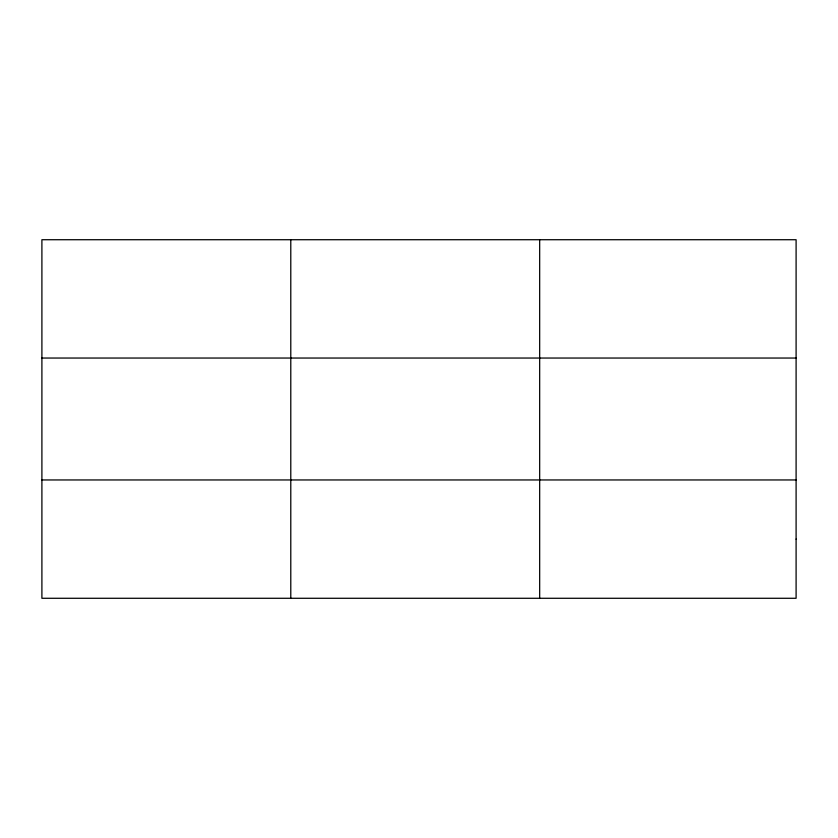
<?xml version="1.0" encoding="UTF-8"?>
<svg xmlns="http://www.w3.org/2000/svg" width="838" height="838" viewBox="0 0 838 838"><rect width="100%" height="100%" fill="white"/><g stroke="black" fill="none" stroke-linecap="round" stroke-linejoin="round"><path stroke-width="1.26" d="M290.786 239.72L290.786 598.28M539.672 239.72L539.672 598.28M41.9 358.046L796.1 358.046M41.9 479.954L796.1 479.954M796.1 539.117L796.1 598.28L41.9 598.28L41.9 239.72L796.1 239.72L796.1 539.117"/></g></svg>
